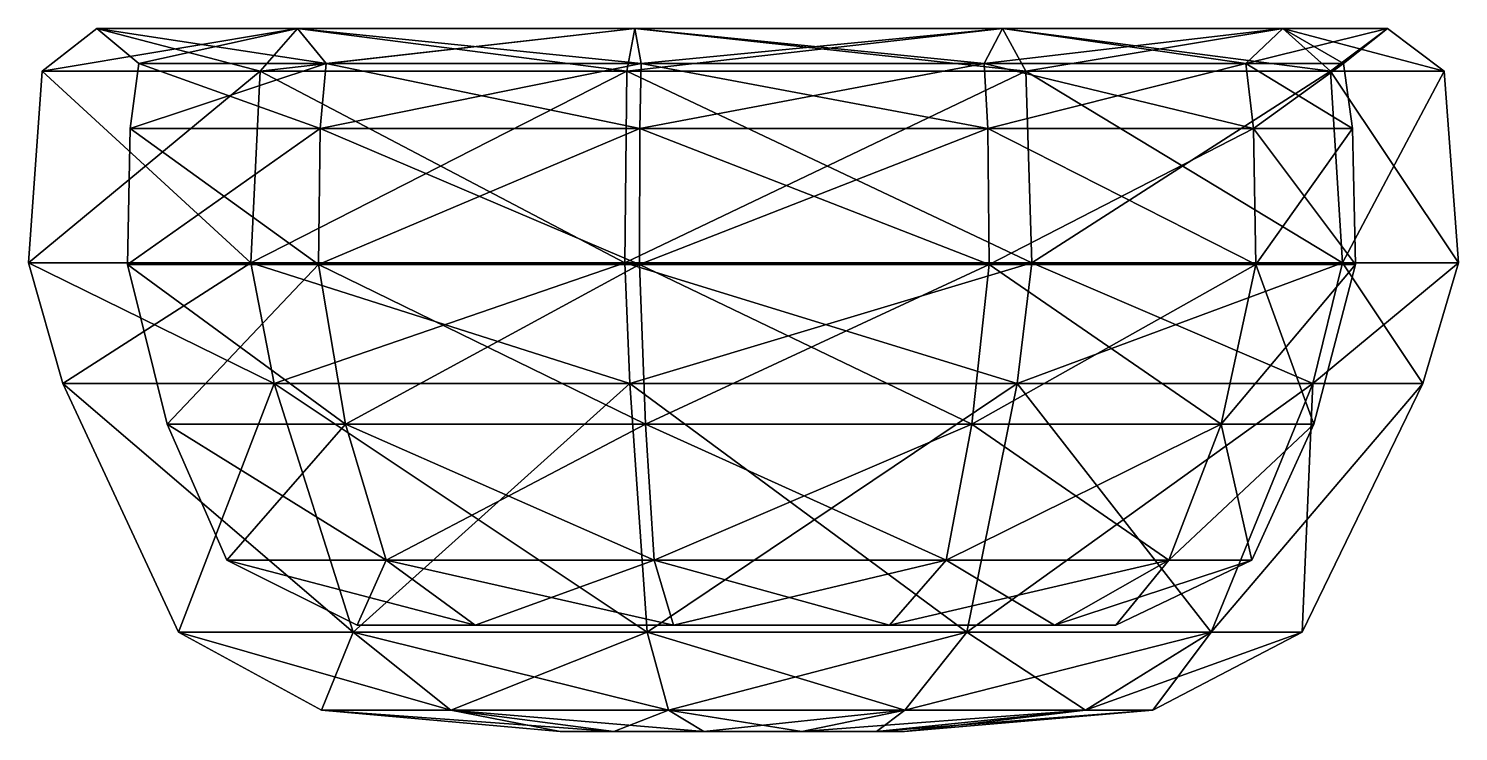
# Model space of a CAD drawing. Extents: x -83 to 86, y 0 to 83.
import ezdxf

# ---------------------------------------------------------------- set-up
doc = ezdxf.new("R2010")
doc.units = 0
doc.layers.add('bowl01', color=250, linetype='CONTINUOUS')

msp = doc.modelspace()

# ---------------------------------------------------------------- meshes
at = {"layer": 'bowl01'}
mesh = msp.add_polyface(dxfattribs=at)
corners = [(-51.019002, 83.170647, -58.879067), (-55.42023, 78.130002, -63.958355), (-12.043967, 78.130002, -83.76763), (-56.520537, 55.447098, -65.228177), (-12.283087, 55.447098, -85.430743), (-71.121197, 55.237731, -20.883068), (-70.785542, 71.329676, -20.784511), (-48.311633, 71.329676, -55.754596), (-69.778579, 79.025824, -20.488839), (-47.624373, 79.025824, -54.961456), (-74.752343, 83.170647, -21.949268), (-81.200961, 78.130002, -23.842753), (-82.813116, 55.447098, -24.316125), (-71.121197, 55.237731, 20.883068), (-70.785542, 71.329676, 20.784511), (-69.778579, 79.025824, 20.488839), (-74.752343, 83.170647, 21.949268), (-81.200961, 78.130002, 23.842753), (-82.813116, 55.447098, 24.316125), (-48.540719, 55.237731, 56.018976), (-48.311633, 71.329676, 55.754596), (-47.624373, 79.025824, 54.961456), (-51.019002, 83.170647, 58.879067), (-55.42023, 78.130002, 63.958355), (-56.520537, 55.447098, 65.228177), (-48.540719, 55.237731, -56.018976), (-78.782729, 41.16527, 23.132697), (-12.043967, 78.130002, 83.76763), (-12.283087, 55.447098, 85.430743), (-53.769769, 41.16527, 62.053622)]
mesh.append_faces([[corners[k] for k in face] for face in [(0, 1, 2), (1, 3, 4), (5, 6, 7), (6, 8, 9), (8, 10, 0), (10, 11, 1), (11, 12, 3), (13, 14, 6), (14, 15, 8), (15, 16, 10), (16, 17, 11), (17, 18, 12), (19, 20, 14), (20, 21, 15), (21, 22, 16), (22, 23, 17), (23, 24, 18), (5, 7, 25), (6, 9, 7), (8, 0, 9), (10, 1, 0), (11, 3, 1), (13, 6, 5), (14, 8, 6), (15, 10, 8), (16, 11, 10), (17, 12, 11), (19, 14, 13), (20, 15, 14), (21, 16, 15), (22, 17, 16), (23, 18, 17), (24, 26, 18), (27, 24, 23), (28, 29, 24)]])
mesh = msp.add_polyface(dxfattribs=at)
corners = [(-10.548906, 55.237731, -73.369256), (-10.499121, 71.329676, -73.022992), (30.646787, 71.329676, -67.107103), (-10.349765, 79.025824, -71.984199), (30.21082, 79.025824, -66.152468), (-40.522689, 20.255242, -46.765676), (-45.333507, 36.347187, -52.317656), (-9.851913, 36.347187, -68.521558), (-48.540719, 55.237731, -56.018976), (-48.311633, 71.329676, -55.754596), (-47.624373, 79.025824, -54.961456), (-51.019002, 83.170647, -58.879067), (-11.087489, 83.170647, -77.115178), (-8.806422, 20.255242, 61.25001), (-9.851913, 36.347187, 68.521558), (-45.333507, 36.347187, 52.317656), (-10.548906, 55.237731, 73.369256), (-48.540719, 55.237731, 56.018976), (-10.499121, 71.329676, 73.022992), (-48.311633, 71.329676, 55.754596), (-10.349765, 79.025824, 71.984199), (-47.624373, 79.025824, 54.961456), (-11.087489, 83.170647, 77.115178), (-51.019002, 83.170647, 58.879067), (-12.043967, 78.130002, 83.76763), (-55.42023, 78.130002, 63.958355), (-12.283087, 55.447098, 85.430743), (-56.520537, 55.447098, 65.228177), (-11.685288, 41.16527, 81.272961), (-53.769769, 41.16527, 62.053622), (-8.806422, 20.255242, -61.25001), (-12.043967, 78.130002, -83.76763), (-55.42023, 78.130002, -63.958355), (-12.283087, 55.447098, -85.430743), (-56.520537, 55.447098, -65.228177), (-11.685288, 41.16527, -81.272961), (-53.769769, 41.16527, -62.053622), (-9.652772, 11.761506, -67.136501), (-40.522689, 20.255242, 46.765676), (-44.417161, 11.761506, 51.260136), (25.705822, 20.255242, 56.287898), (28.757595, 36.347187, 62.970348), (30.79211, 55.237731, 67.425315), (30.21082, 79.025824, 66.152468), (32.364224, 83.170647, 70.867765)]
mesh.append_faces([[corners[k] for k in face] for face in [(0, 1, 2), (1, 3, 4), (5, 6, 7), (6, 8, 0), (8, 9, 1), (9, 10, 3), (10, 11, 12), (13, 14, 15), (14, 16, 17), (16, 18, 19), (18, 20, 21), (20, 22, 23), (22, 24, 25), (24, 26, 27), (26, 28, 29), (5, 7, 30), (6, 0, 7), (8, 1, 0), (9, 3, 1), (10, 12, 3), (11, 31, 12), (32, 33, 31), (34, 35, 33), (36, 37, 35), (13, 15, 38), (14, 17, 15), (16, 19, 17), (18, 21, 19), (20, 23, 21), (22, 25, 23), (28, 39, 29), (40, 14, 13), (41, 16, 14), (42, 18, 16), (43, 22, 20), (44, 24, 22)]])
mesh = msp.add_polyface(dxfattribs=at)
corners = [(28.757595, 36.347187, -62.970348), (30.79211, 55.237731, -67.425315), (62.356849, 55.237731, -40.074313), (30.646787, 71.329676, -67.107103), (62.062557, 71.329676, -39.885184), (30.21082, 79.025824, -66.152468), (61.179683, 79.025824, -39.317795), (32.364224, 83.170647, -70.867765), (65.540524, 83.170647, -42.120337), (35.15617, 78.130002, -76.981275), (71.194472, 78.130002, -45.753909), (35.854157, 55.447098, -78.509652), (72.607959, 55.447098, -46.662302), (-9.851913, 36.347187, -68.521558), (-10.548906, 55.237731, -73.369256), (-10.349765, 79.025824, -71.984199), (-11.087489, 83.170647, -77.115178), (-12.043967, 78.130002, -83.76763), (-12.283087, 55.447098, -85.430743), (-11.685288, 41.16527, -81.272961), (34.10919, 41.16527, -74.688709), (28.757595, 36.347187, 62.970348), (30.79211, 55.237731, 67.425315), (-10.548906, 55.237731, 73.369256), (30.646787, 71.329676, 67.107103), (-10.499121, 71.329676, 73.022992), (30.21082, 79.025824, 66.152468), (-10.349765, 79.025824, 71.984199), (32.364224, 83.170647, 70.867765), (-11.087489, 83.170647, 77.115178), (35.15617, 78.130002, 76.981275), (-12.043967, 78.130002, 83.76763), (35.854157, 55.447098, 78.509652), (-12.283087, 55.447098, 85.430743), (34.10919, 41.16527, 74.688709), (-11.685288, 41.16527, 81.272961), (58.236769, 36.347187, 37.426499), (62.356849, 55.237731, 40.074313), (62.062557, 71.329676, 39.885184), (61.179683, 79.025824, 39.317795), (-10.499121, 71.329676, -73.022992), (65.540524, 83.170647, 42.120337), (71.194472, 78.130002, 45.753909), (72.607959, 55.447098, 46.662302)]
mesh.append_faces([[corners[k] for k in face] for face in [(0, 1, 2), (1, 3, 4), (3, 5, 6), (5, 7, 8), (7, 9, 10), (9, 11, 12), (13, 14, 1), (15, 16, 7), (16, 17, 9), (17, 18, 11), (18, 19, 20), (21, 22, 23), (22, 24, 25), (24, 26, 27), (26, 28, 29), (28, 30, 31), (30, 32, 33), (32, 34, 35), (36, 37, 22), (38, 39, 26), (14, 3, 1), (40, 5, 3), (15, 7, 5), (16, 9, 7), (17, 11, 9), (18, 20, 11), (24, 27, 25), (30, 33, 31), (32, 35, 33), (37, 24, 22), (38, 26, 24), (39, 28, 26), (41, 30, 28), (42, 32, 30), (43, 34, 32)]])
mesh = msp.add_polyface(dxfattribs=at)
corners = [(58.236769, 36.347187, -37.426499), (62.356849, 55.237731, -40.074313), (74.123729, 55.237731), (62.062557, 71.329676, -39.885184), (73.773904, 71.329676), (61.179683, 79.025824, -39.317795), (72.724429, 79.025824), (65.540524, 83.170647, -42.120337), (77.908171, 83.170647), (71.194472, 78.130002, -45.753909), (84.629032, 78.130002), (72.607959, 55.447098, -46.662302), (86.309247, 55.447098), (62.356849, 55.237731, 40.074313), (62.062557, 71.329676, 39.885184), (30.646787, 71.329676, 67.107103), (61.179683, 79.025824, 39.317795), (65.540524, 83.170647, 42.120337), (32.364224, 83.170647, 70.867765), (71.194472, 78.130002, 45.753909), (35.15617, 78.130002, 76.981275), (72.607959, 55.447098, 46.662302), (35.854157, 55.447098, 78.509652), (69.074242, 41.16527, 44.39132), (34.10919, 41.16527, 74.688709), (69.22618, 36.347187), (82.108709, 41.16527), (30.79211, 55.237731, -67.425315), (30.646787, 71.329676, -67.107103), (30.21082, 79.025824, -66.152468), (32.364224, 83.170647, -70.867765), (35.15617, 78.130002, -76.981275), (35.854157, 55.447098, -78.509652), (69.074242, 41.16527, -44.39132)]
mesh.append_faces([[corners[k] for k in face] for face in [(0, 1, 2), (1, 3, 4), (3, 5, 6), (5, 7, 8), (7, 9, 10), (9, 11, 12), (13, 14, 15), (16, 17, 18), (17, 19, 20), (19, 21, 22), (21, 23, 24), (25, 2, 13), (2, 4, 14), (4, 6, 16), (6, 8, 17), (8, 10, 19), (10, 12, 21), (12, 26, 23), (1, 4, 2), (3, 6, 4), (5, 8, 6), (7, 10, 8), (9, 12, 10), (11, 26, 12), (27, 3, 1), (28, 5, 3), (29, 7, 5), (30, 9, 7), (31, 11, 9), (32, 33, 11), (2, 14, 13), (4, 16, 14), (6, 17, 16), (8, 19, 17), (10, 21, 19), (12, 23, 21)]])
mesh = msp.add_polyface(dxfattribs=at)
corners = [(-56.520537, 55.447098, -65.228177), (-53.769769, 41.16527, -62.053622), (-11.685288, 41.16527, -81.272961), (-43.93318, 12.559095, -12.899946), (-59.373289, 20.255242, -17.43357), (-40.522689, 20.255242, -46.765676), (-66.422034, 36.347187, -19.503269), (-45.333507, 36.347187, -52.317656), (-71.121197, 55.237731, -20.883068), (-48.540719, 55.237731, -56.018976), (-82.813116, 55.447098, -24.316125), (-78.782729, 41.16527, -23.132697), (-65.079415, 11.761506, -19.109041), (-44.417161, 11.761506, -51.260136), (-48.151792, 2.520323, -14.138642), (-32.863938, 2.520323, -37.927007), (-43.93318, 12.559095, 12.899946), (-59.373289, 20.255242, 17.43357), (-66.422034, 36.347187, 19.503269), (-71.121197, 55.237731, 20.883068), (-82.813116, 55.447098, 24.316125), (-78.782729, 41.16527, 23.132697), (-65.079415, 11.761506, 19.109041), (-48.151792, 2.520323, 14.138642), (-29.984706, 12.559095, 34.604196), (-40.522689, 20.255242, 46.765676), (-45.333507, 36.347187, 52.317656), (-48.540719, 55.237731, 56.018976), (-56.520537, 55.447098, 65.228177), (-53.769769, 41.16527, 62.053622), (-44.417161, 11.761506, 51.260136), (-32.863938, 2.520323, 37.927007)]
mesh.append_faces([[corners[k] for k in face] for face in [(0, 1, 2), (3, 4, 5), (4, 6, 7), (6, 8, 9), (10, 11, 1), (11, 12, 13), (12, 14, 15), (16, 17, 4), (17, 18, 6), (18, 19, 8), (20, 21, 11), (21, 22, 12), (22, 23, 14), (24, 25, 17), (25, 26, 18), (26, 27, 19), (28, 29, 21), (29, 30, 22), (30, 31, 23), (4, 7, 5), (6, 9, 7), (10, 1, 0), (11, 13, 1), (12, 15, 13), (16, 4, 3), (17, 6, 4), (18, 8, 6), (20, 11, 10), (21, 12, 11), (22, 14, 12), (24, 17, 16), (25, 18, 17), (26, 19, 18), (29, 22, 21), (30, 23, 22)]])
mesh = msp.add_polyface(dxfattribs=at)
corners = [(42.217991, 2.520323, -27.131855), (17.48197, 0, -11.23498), (20.780858, 0), (19.020986, 12.559095, -41.65015), (25.705822, 20.255242, -56.287898), (52.056649, 20.255242, -33.454777), (28.176305, 11.761506, -61.697501), (20.847445, 2.520323, -45.649538), (8.63268, 0, -18.902933), (-6.516299, 12.559095, -45.321858), (-8.806422, 20.255242, -61.25001), (-9.851913, 36.347187, -68.521558), (28.757595, 36.347187, -62.970348), (19.020986, 12.559095, 41.65015), (25.705822, 20.255242, 56.287898), (-8.806422, 20.255242, 61.25001), (28.757595, 36.347187, 62.970348), (-9.851913, 36.347187, 68.521558), (34.10919, 41.16527, 74.688709), (28.176305, 11.761506, 61.697501), (-9.652772, 11.761506, 67.136501), (20.847445, 2.520323, 45.649538), (-7.142016, 2.520323, 49.673815), (8.63268, 0, 18.902933), (-2.957424, 0, 20.569339), (42.217991, 2.520323, 27.131855), (17.48197, 0, 11.23498), (50.184622, 2.520323), (38.519243, 12.559095, -24.754815), (-29.984706, 12.559095, -34.604196), (45.787913, 12.559095), (-6.516299, 12.559095, 45.321858), (38.519243, 12.559095, 24.754815), (-2.957424, 0, -20.569339), (30.79211, 55.237731, -67.425315), (-11.685288, 41.16527, -81.272961), (34.10919, 41.16527, -74.688709), (-9.652772, 11.761506, -67.136501), (-7.142016, 2.520323, -49.673815), (-11.685288, 41.16527, 81.272961), (52.056649, 20.255242, 33.454777), (57.059603, 11.761506, 36.66998)]
mesh.append_faces([[corners[k] for k in face] for face in [(0, 1, 2), (3, 4, 5), (6, 7, 0), (7, 8, 1), (9, 10, 4), (10, 11, 12), (13, 14, 15), (14, 16, 17), (18, 19, 20), (19, 21, 22), (21, 23, 24), (25, 26, 23), (27, 2, 26), (3, 28, 29), (28, 30, 31), (30, 32, 13), (1, 8, 2), (8, 33, 26), (24, 23, 26), (7, 1, 0), (9, 4, 3), (10, 12, 4), (11, 34, 12), (35, 6, 36), (37, 7, 6), (38, 8, 7), (18, 20, 39), (19, 22, 20), (21, 24, 22), (32, 14, 13), (40, 16, 14), (41, 21, 19), (25, 23, 21), (30, 13, 31), (8, 26, 2)]])
mesh = msp.add_polyface(dxfattribs=at)
corners = [(38.519243, 12.559095, -24.754815), (52.056649, 20.255242, -33.454777), (61.879858, 20.255242), (58.236769, 36.347187, -37.426499), (69.22618, 36.347187), (72.607959, 55.447098, -46.662302), (69.074242, 41.16527, -44.39132), (82.108709, 41.16527), (57.059603, 11.761506, -36.66998), (67.826881, 11.761506), (42.217991, 2.520323, -27.131855), (50.184622, 2.520323), (25.705822, 20.255242, -56.287898), (28.757595, 36.347187, -62.970348), (35.854157, 55.447098, -78.509652), (34.10919, 41.16527, -74.688709), (28.176305, 11.761506, -61.697501), (38.519243, 12.559095, 24.754815), (52.056649, 20.255242, 33.454777), (25.705822, 20.255242, 56.287898), (58.236769, 36.347187, 37.426499), (28.757595, 36.347187, 62.970348), (69.074242, 41.16527, 44.39132), (57.059603, 11.761506, 36.66998), (28.176305, 11.761506, 61.697501), (42.217991, 2.520323, 27.131855), (20.847445, 2.520323, 45.649538), (45.787913, 12.559095), (74.123729, 55.237731), (20.780858, 0), (19.020986, 12.559095, -41.65015), (62.356849, 55.237731, -40.074313), (30.79211, 55.237731, 67.425315), (34.10919, 41.16527, 74.688709), (62.356849, 55.237731, 40.074313), (17.48197, 0, 11.23498)]
mesh.append_faces([[corners[k] for k in face] for face in [(0, 1, 2), (1, 3, 4), (5, 6, 7), (6, 8, 9), (8, 10, 11), (12, 13, 3), (14, 15, 6), (15, 16, 8), (17, 18, 19), (18, 20, 21), (22, 23, 24), (23, 25, 26), (27, 2, 18), (2, 4, 20), (7, 9, 23), (9, 11, 25), (0, 2, 27), (1, 4, 2), (3, 28, 4), (6, 9, 7), (8, 11, 9), (10, 29, 11), (30, 1, 0), (12, 3, 1), (13, 31, 3), (15, 8, 6), (16, 10, 8), (20, 32, 21), (22, 24, 33), (27, 18, 17), (2, 20, 18), (4, 34, 20), (7, 23, 22), (9, 25, 23), (11, 35, 25)]])
mesh = msp.add_polyface(dxfattribs=at)
corners = [(-11.685288, 41.16527, -81.272961), (-9.652772, 11.761506, -67.136501), (28.176305, 11.761506, -61.697501), (-7.142016, 2.520323, -49.673815), (20.847445, 2.520323, -45.649538), (-2.957424, 0, -20.569339), (8.63268, 0, -18.902933), (-29.984706, 12.559095, -34.604196), (-40.522689, 20.255242, -46.765676), (-8.806422, 20.255242, -61.25001), (-53.769769, 41.16527, -62.053622), (-44.417161, 11.761506, -51.260136), (-32.863938, 2.520323, -37.927007), (-13.608568, 0, -15.705125), (-48.151792, 2.520323, -14.138642), (-19.939087, 0, -5.854644), (-48.151792, 2.520323, 14.138642), (-19.939087, 0, 5.854644), (-32.863938, 2.520323, 37.927007), (-13.608568, 0, 15.705125), (-6.516299, 12.559095, 45.321858), (-8.806422, 20.255242, 61.25001), (-40.522689, 20.255242, 46.765676), (-11.685288, 41.16527, 81.272961), (-9.652772, 11.761506, 67.136501), (-44.417161, 11.761506, 51.260136), (-7.142016, 2.520323, 49.673815), (-2.957424, 0, 20.569339), (-29.984706, 12.559095, 34.604196), (-43.93318, 12.559095, 12.899946), (-43.93318, 12.559095, -12.899946), (17.48197, 0, 11.23498), (-6.516299, 12.559095, -45.321858), (19.020986, 12.559095, 41.65015), (19.020986, 12.559095, -41.65015), (38.519243, 12.559095, -24.754815)]
mesh.append_faces([[corners[k] for k in face] for face in [(0, 1, 2), (1, 3, 4), (3, 5, 6), (7, 8, 9), (10, 11, 1), (11, 12, 3), (12, 13, 5), (14, 15, 13), (16, 17, 15), (18, 19, 17), (20, 21, 22), (23, 24, 25), (24, 26, 18), (26, 27, 19), (20, 28, 29), (29, 30, 7), (5, 13, 15), (31, 5, 15), (15, 17, 19), (7, 9, 32), (11, 3, 1), (12, 5, 3), (30, 8, 7), (14, 13, 12), (16, 15, 14), (18, 17, 16), (20, 22, 28), (24, 18, 25), (26, 19, 18), (33, 21, 20), (34, 7, 32), (35, 20, 7), (20, 29, 7), (31, 15, 27), (15, 19, 27)]])

doc.saveas('drawing.dxf')
